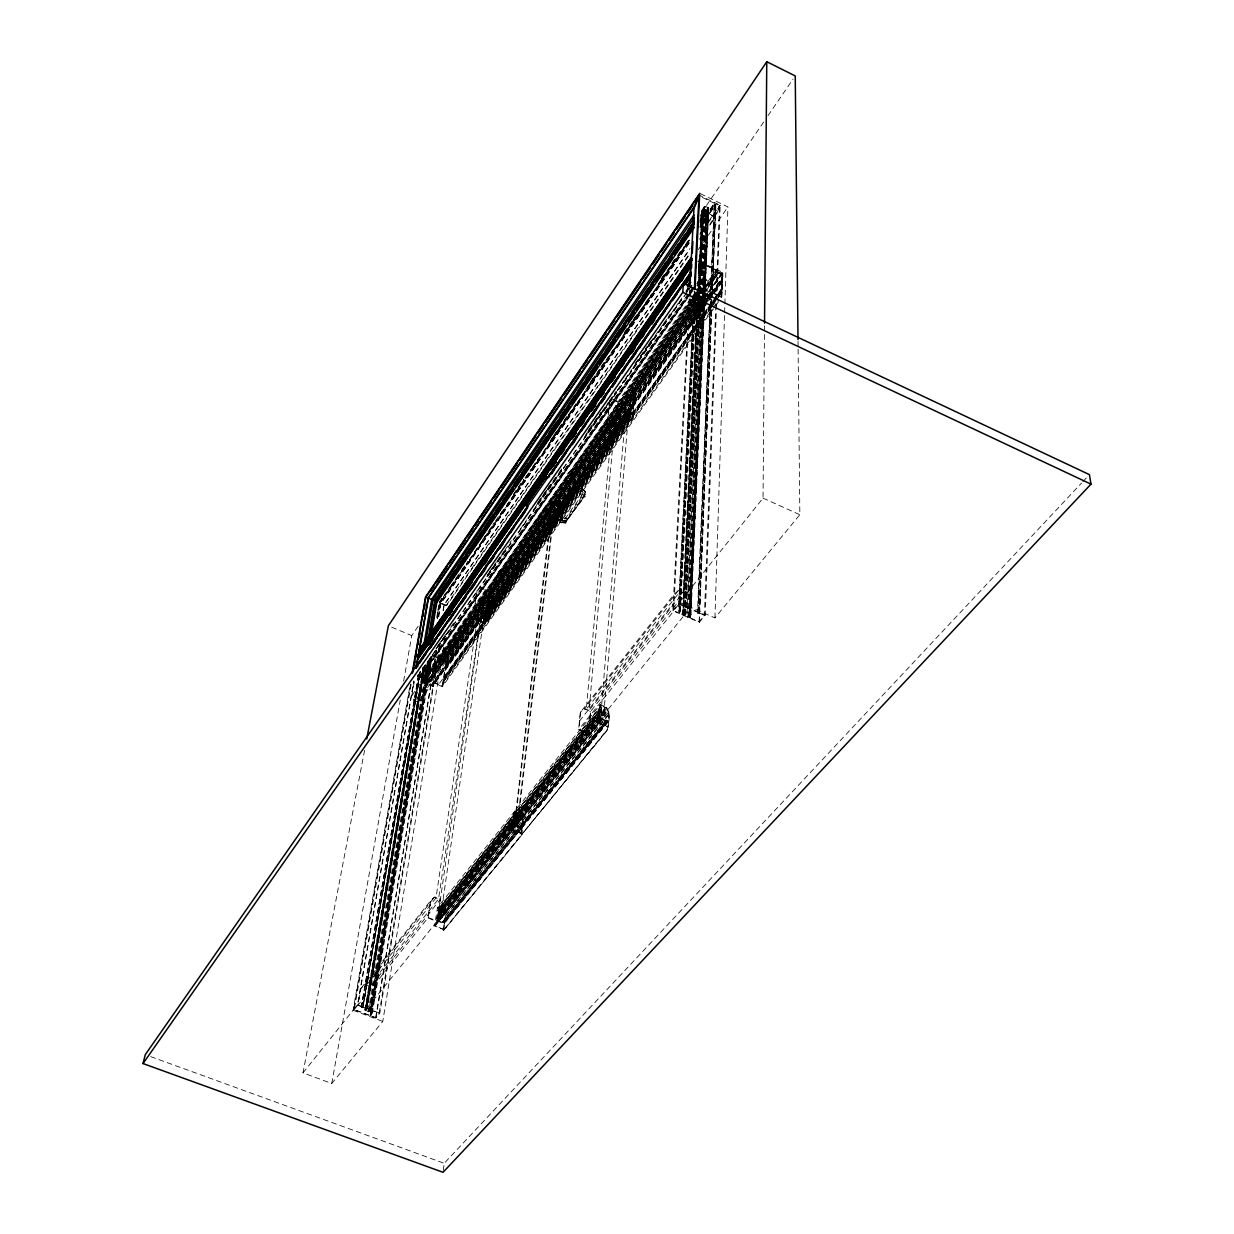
<?xml version="1.0" encoding="UTF-8"?>
<svg xmlns="http://www.w3.org/2000/svg" width="1234" height="1234" viewBox="0 0 1234 1234"><rect width="100%" height="100%" fill="white"/><g stroke="black" fill="none" stroke-linecap="round" stroke-linejoin="round"><path stroke-width="0.75" stroke-dasharray="5 3.75" d="M429.895 682.124L428.321 680.767L696.562 302.392M798.105 349.222L799.848 514.732L714.933 617.895L679.518 602.47L763.028 498.12L764.448 332.779M764.463 330.851L764.525 323.169M714.933 617.895L724.543 314.485M724.605 312.572L727.937 206.957L699.709 193.352M720.841 274.133L720.857 273.917A5.568 2.838 35 0 1 721.52 273.192L445.042 662.319A4.689 3.178 35.7 0 1 445.767 661.486M698.305 300.417L718.296 272.19L721.335 274.195M721.905 274.457L721.15 296.607L717.648 301.312M711.478 292.551L721.612 297.332L721.905 293.013M721.844 292.72L721.936 291.872M721.89 291.594L721.983 290.746M721.983 290.437L722.013 289.604M722.029 289.296L722.276 282.062M722.214 281.784L722.168 280.781M722.26 280.658L722.384 278.699M722.399 278.406L722.414 277.588M722.43 277.28L722.569 273.1M712.959 304.412L722.198 291.27L443.222 682.171M713.005 303.286L722.245 290.144L443.361 680.921M722.414 287.969L443.7 678.561M722.63 281.568L722.414 287.676L443.962 677.497M707.792 301.297L722.569 280.349L444.903 670.725M722.692 279.316L445.073 669.476M722.893 273.717L722.785 276.786L433.581 683.004L442.358 686.644L720.641 298.859M722.908 273.1L445.752 663.398L442.327 660.9M719.036 272.22L698.66 301.389M441.571 660.56L440.862 659.187L715.843 270.277L716.877 271.727M701.298 211.893L705.077 206.556L708.007 207.759L690.099 617.802L699.123 621.72L704.429 615.226L715.967 301.852M716.044 299.924L719.515 205.723L715.859 203.965L700.064 227.257M689.667 289.897L672.838 610.799L699.354 622.322L705.262 615.087L716.337 311.107M716.414 309.194L716.692 301.497M716.753 299.569L720.193 205.291L698.999 195.095M700.418 224.372L715.088 203.595L699.262 613.853L711.802 307.713M699.262 613.853L711.663 299.075L711.509 306.865M711.74 297.163L715.304 204.119M699.123 621.72L711.37 308.639M711.879 297.271L715.859 203.965L712.404 292.35M699.354 622.322L711.679 307.636M711.756 305.724L711.987 299.97L711.879 305.801M712.28 292.288L715.211 217.462L720.193 205.291L700.48 233.843M702.532 197.548L714.316 203.224L697.441 613.067L698.752 613.545M710.182 308.161L697.966 613.298L714.594 203.764M710.152 306.957L710.568 298.566M710.537 297.348L714.316 203.224L700.141 223.832M704.198 262.24L698.29 271.11L704.352 262.225L705.786 262.888L698.243 273.408M702.84 305.677L688.88 617.386L702.347 305.986M702.609 298.643L706.542 212.001L708.085 207.806M705.169 213.729L707.205 213.621L707.792 211.569L689.343 617.972L702.609 305.322M702.778 303.579L706.804 211.338M702.917 303.749L707.051 211.862M703.334 304.906L689.359 617.987L689.42 616.429M703.272 304.058L703.75 295.312M703.658 294.494L707.483 210.783M689.96 616.661L703.581 305.6M703.673 303.672L704.012 295.99M704.09 294.078L707.714 211.508L700.079 222.629M700.711 217.924L703.982 213.158L702.038 211.137L703.102 209.302L684.762 615.643L687.924 617.015L690.516 614.979L703.951 305.029M704.12 303.209L704.383 295.435M704.552 293.584L708.239 207.219L704.491 206.464A2.129 2.005 76.8 0 0 704.198 206.957L699.416 293.229M690.099 617.802L704.306 300.849M704.46 300.063L704.799 292.381M704.876 290.468L708.347 208.438M690.531 617.262L704.429 305.322M704.521 303.394L708.609 209.086A2.129 2.005 76.8 0 0 708.763 208.515L708.239 207.219L699.801 219.853M690.963 615.18L704.768 300.757M704.845 298.844L705.092 293.06M705.185 291.131L708.779 208.315M699.431 303.086L685.04 614.146L686.736 612.696L690.516 614.979M699.585 302.022L699.956 294.34M700.033 292.427L703.796 209.009L704.737 206.834M697.827 301.512L682.911 615.18L684.5 615.519L685.348 614.47L704.198 206.957M685.194 614.47L699.755 304.428M699.848 302.5L700.202 294.818M700.295 292.89L704.491 210.15L703.55 211.538M684.762 615.643L685.934 614.193L700.141 303.302M700.249 302.5L700.588 293.692M700.696 292.89L704.568 207.142M687.06 612.774L701.051 304.736M701.575 293.183L705.509 206.556L701.375 212.772M691.148 614.686L687.323 612.45L701.298 303.78M701.39 301.867L705.725 206.016L701.39 212.356M703.488 263.073L705.74 264.061L699.061 273.593M687.924 617.015L701.93 305.153M702.007 303.225L702.362 295.528M702.439 293.599L706.079 212.742M688.834 617.401L702.146 305.245M702.239 303.333L706.28 212.85M370.694 1010.091L429.663 659.234M698.799 261.068L698.86 259.603L700.588 260.42L698.382 263.567M696.747 308.623L683.173 592.567L589.065 710.429L614.625 424.234M695.39 300.078L680.196 613.499L682.726 614.594L697.534 302.731M697.626 300.803L697.997 293.106M698.089 291.178L701.93 210.335L703.442 208.808M697.858 299.646L698.182 293.815M698.506 286.18L702.069 210.474M682.726 614.594L697.95 301.466M698.028 299.553L698.305 293.8M698.675 286.134L702.3 209.425M682.88 615.164L698.336 301.651L415.272 700.943M698.429 299.739L698.691 293.985M698.783 292.072L702.686 209.549M684.793 615.118L683.759 615.072L698.413 303.178M699.138 287.769L703.55 209.595M698.999 293.8L683.944 615.627L437.33 920.41L600.973 716.645M699.123 292.134L702.763 210.675M684.716 614.439L698.737 303.333M699.184 293.738L698.922 302.423L429.663 682.047M699.369 292.844L703.133 209.317M684.5 615.519L699.03 303.795M699.123 301.867L699.477 294.17M694.002 299.893L678.901 604.12L673.671 610.66L678.253 612.65L694.233 290.962M694.11 297.965L694.387 292.196M694.202 301.482L679.363 612.265M695.683 292.489L679.425 613.128L694.819 291.224M694.727 299.893L678.947 612.666M694.819 297.98L695.097 292.227M679.394 612.311L694.649 301.682M695.498 299.8L695.76 292.396M696.207 292.612L680.196 613.499M689.883 299.152L673.625 611.154L578.623 729.772L588.479 733.875L590.438 711.617L684.993 593.369L678.438 590.5L674.52 593.862L580.227 712.496L578.623 729.772M689.976 297.224L690.377 289.342M563.12 515.75L561.671 522.908L565.866 522.846L565.018 522.738L585.055 496.176L580.844 491.842M626.656 412.434C631.839 411.647 627.905 420.347 632.348 418.048L632.764 412.958M520.532 827.027L443.361 922.106M697.195 301.96L442.883 660.869L445.844 662.596M522.105 827.736L608.069 721.936L607.498 729.14L521.365 835.002L607.992 729.356L609.21 714.07L606.141 707.653L599.847 705.015L598.305 723.325L608.532 726.98L609.596 713.607L606.511 707.19L600.233 704.537L437.206 907.916L442.96 910.168L445.443 916.291L443.561 929.449L434.553 925.947L437.499 907.53L443.268 909.782L445.752 915.921L443.592 930.945M479.286 621.381L484.314 623.509L487.908 620.563L488.957 608.778L487.631 620.933L633.119 417.863L634.893 391.317L634.153 390.931L632.795 418.311L629.494 420.655L624.08 418.203L626.502 396.345M369.598 1010.43L368.657 1011.649L365.279 1010.091L423.74 667.023M629.309 419.236L628.168 417.832L628.414 414.855L625.839 413.683L550.349 520.671L550.549 518.943L625.561 413.344L628.723 414.778M600.958 714.671L436.497 918.806L437.438 919.176L605.894 710.661L604.49 710.074L604.321 712.141L436.08 920.564L435.324 925.685L605.4 715.504L606.264 711.632L608.701 713.946L608.161 720.857L521.905 826.61L608.053 720.887M605.894 710.661L604.737 707.067L437.854 914.471L514.686 818.713L514.748 816.276M632.132 404.042L632.456 406.387M632.24 406.279L633.273 406.757M633.458 389.851L632.687 399.446L626.332 396.762L624.404 417.74L629.818 420.192L633.119 417.863M633.011 398.983L633.782 389.389M632.733 404.243L632.903 400.664L627.103 397.996M633.057 406.649L481.09 620.717L483.327 621.658M440.631 916.23L483.389 621.226L632.841 412.156L633.289 406.557M634.43 391.101L635.001 389.898L633.967 389.281M603.796 714.085L628.091 418.681L629.587 419.483L628.553 414.701M628.291 420.115L628.384 418.928M695.853 301.312L427.566 680.505L424.82 679.039L426.486 669.044M598.814 723.463L600.233 704.537M515.226 814.131L437.715 910.754L601.128 707.175L600.943 709.38L515.288 816.692L600.835 710.661L600.711 709.319L515.596 815.859M625.823 403.271L626.687 403.765M625.098 417.323L626.008 413.76M626.625 401.466L626.918 398.104M604.49 710.074L436.373 918.62L436.682 916.476L600.649 712.758L600.511 711.709M515.164 817.803L600.835 710.661M601.128 707.175L601.251 705.601L515.226 813.036L600.434 706.881M625.283 418.742L625.376 417.57M601.004 712.913L625.499 414.069M627.042 403.857L627.227 401.806M555.655 524.712C552.338 525.823 554.853 517.092 552.94 521.812L628.245 414.778M550.349 520.671L625.407 415.04L625.561 413.344M550.642 520.794L625.839 413.683M690.608 298.844L617.864 402.037L615.797 425.375L610.398 422.923L607.73 417.863L609.226 401.821M612.218 423.154L586.289 709.257L680.258 591.302M601.297 716.923L600.865 718.281M580.597 712.033L578.993 729.309L588.849 733.412L590.808 711.154L584.546 708.532L580.227 712.496M609.55 401.358L608.053 417.416L610.722 422.475L616.121 424.912L618.188 401.574L609.889 397.795M601.452 714.98L605.4 715.504M585.055 494.294L565.851 521.843L560.035 520.887L565.851 521.843L585.147 495.297M560.143 519.884L566.051 520.979L585.255 494.294L584.607 490.839L585.487 491.888L584.453 490.839L585.456 491.888L566.391 518.419L566.082 520.702M561.671 522.908L559.928 522.059L562.241 522.676L581.723 495.497L582.926 489.034L580.427 488.463M557.629 505.076L558.755 495.374M557.197 510.321L557.506 506.711L551.922 504.228M557.922 504.66L559.048 494.957M557.799 509.488L558.184 506.094M559.311 497.086L560.066 496.87L557.336 523.648L554.02 526.116L548.806 523.833L550.595 508.732M521.458 827.536L443.978 922.569L521.55 827.49L522.337 820.672C518.342 812.836 520.841 827.412 515.257 821.875M556.333 524.203L556.642 518.912M557.012 518.295L557.66 512.619L556.411 512.326M559.542 497.071L560.221 495.482M559.835 496.654L558.971 495.266M521.766 835.094L523.509 819.9L520.748 813.622L514.732 811.185L512.403 830.359M517.57 820.903L552.122 525.021L553.557 525.761L553.68 524.681M518.743 813.916L519.73 817.448L518.388 816.908L517.91 821.042L514.563 819.7L514.455 818.651M552.261 526.44L552.4 525.252M552.524 524.172L552.724 520.995L549.84 519.73L481.43 616.059L481.461 617.895L550.102 520.069L552.57 521.149L552.23 524.157L554.159 524.928L553.125 523.339L553.434 520.208M518.249 820.07L552.724 524.188M553.171 520.316L552.817 523.324L553.881 524.697M519.406 813.083L520.393 816.615L519.067 816.075L518.588 820.209L515.241 818.867L515.133 817.818L600.742 711.771M552.863 525.607L553.002 524.419M553.279 525.53L553.387 524.666M520.131 826.364L606.095 719.977M556.38 512.203L557.028 510.244M557.336 505.493L558.447 495.79M548.806 523.833L551.367 502.639L557.506 505.184M551.66 502.223L548.204 524.666L553.418 526.949L556.735 524.481L559.095 496.855L558.555 512.264M513.066 829.526L513.683 824.358M513.915 822.384L514.177 820.224M549.238 523.756L549.331 522.908M550.364 514.269L551.089 509.673M514.964 816.337L438.193 912.127L515.056 815.566M549.361 525.175L549.516 523.987M549.639 522.908L549.84 519.73M550.009 519.807L549.639 521.257M551.336 507.745L551.737 504.336M514.902 819.823L549.809 524.003L549.053 522.661L550.41 523.17L515.565 818.99M549.917 523.139L550.271 520.146M515.349 817.88L515.257 816.723M601.004 708.609L515.442 815.427M549.963 524.342L550.102 523.154M550.595 518.959L549.654 521.828M551.644 510.12L551.891 508.053M551.922 506.912L552.616 503.426M550.858 519.298L549.948 522.059M551.968 509.179L551.182 508.855M551.135 517.74L550.133 517.524M551.305 516.336L550.349 515.704L550.009 517.354L625.067 411.801M552.246 509.287L552.493 507.22M629.371 418.372L483.481 622.661L484.916 620.841L483.512 620.363L631.854 412.11L483.682 618.851L552.416 521.087M551.058 503.056L548.498 524.249L553.711 526.532L557.028 524.064L557.614 509.411M514.917 824.806L515.519 824.065M515.581 823.973L515.704 822.97M443.268 1170.495L444.209 1163.307L1081.539 483.065M482.648 613.591L482.602 612.65M361.053 988.233L430.759 900.542L434.707 896.917L440.476 899.17L370.508 986.676L364.971 984.562L361.053 988.233L358.138 1005.047L428.198 917.572L430.759 900.542M442.281 922.384L519.745 826.564L442.188 922.415L437.762 920.518M488.248 606.202L487.954 608.377L489.188 608.671M490.222 592.166L488.818 601.914L482.91 599.616M489.096 601.529L490.484 591.796M488.818 606.372L489.219 602.747L483.836 600.434M444.302 922.631L445.273 915.859L522.337 820.625M488.371 614.347L491.363 592.659M491.626 592.274L489.497 609.118M483.512 620.363L483.944 617.355L481.676 616.383L550.102 520.069M441.988 909.288L441.757 910.846L443.037 911.34L441.633 913.083M484.623 620.841L484.499 621.705L483.389 621.226M481.877 605.709L482.772 599.662M481.183 612.851L480.952 614.47L549.408 518.187M481.97 607.544L481.399 611.385L488.294 614.378M483.034 599.277L481.522 606.218M437.715 910.754L514.563 813.869M480.72 619.19L437.268 921.104L366.837 1008.332M481.013 619.19L481.245 617.648M481.676 616.383L480.689 621.473L634.014 406.665M482.247 613.421L485.702 589.513L479.502 586.875M483.389 606.341L483.697 604.274M483.682 618.851L483.898 617.339M478.329 612.002L436.003 897.92L366.513 985.148M477.142 590.207L474.689 606.465L476.926 611.401L481.97 613.545L485.425 589.898L477.681 586.597M437.931 920.132L604.444 713.329L604.321 712.141M422.984 668.751L364.863 1010.014L368.565 1011.895L370.185 1010.877L429.386 659.172M442.296 685.595L445.952 662.751M442.512 686.598L446.569 662.411M446.754 661.254L446.461 662.257M438.363 917.232C443.654 922.43 441.016 910.368 444.764 914.595L521.781 819.376M364.585 750.303L302.978 1072.886L331.745 1083.467L382.771 1021.459L445.058 637.808M443.037 660.822L443.577 660.807A3.131 2.129 35.6 0 1 446.538 661.717L446.322 662.735M432.44 654.76L371.835 1016.137L375.676 1017.587L379.177 1013.315L439.998 643.269M433.165 685.903L433.689 682.695M410.613 684.16L353.618 1009.597L375.923 1018.004L379.825 1013.222L440.507 643.423M375.676 1017.587L436.79 648.344M443.052 610.475L443.993 604.783L689.991 248.481M375.923 1018.004L437.037 648.498M443.299 610.599L444.24 604.907L689.528 249.7M433.227 682.047L432.64 685.672L706.11 301.667M411.138 684.284L354.266 1009.52L370.215 1015.52L430.28 657.768M437.576 614.239L438.81 606.264M370.215 1015.52L430.527 657.506M437.206 618.141L439.767 602.547M431.684 656.503L371.187 1015.875L430.99 656.272M437.376 618.249L439.952 602.639M370.802 1015.459L431.206 656.287M437.592 618.311L440.122 603.102L689.282 240.969M427.566 680.505L695.775 300.88M438.409 616.63L440.584 603.303L689.821 241.216M438.81 616.784L440.831 603.441L689.667 242.003M365.279 1010.199L367.208 1008.702L425.375 665.728M423.709 681.893L424.218 678.87M424.388 678.052L425.792 669.522L422.645 668.103M425.946 668.843L686.505 297.841M368.148 1011.787L427.288 662.504M369.552 1010.661L427.92 661.964M369.213 1011.464L428.321 660.822M369.598 1011.602L429.016 658.108M370.863 1010.677L370.015 1010.538L429.139 659.157M436.682 617.509L437.638 611.817M437.947 609.92L439.227 602.346M420.007 671.604L362.811 1007.7L420.701 671.759M423.632 666.992L365.418 1008.641L366.807 1008.749L425.082 665.481M365.495 1010.785L423.956 666.992M424.727 665.45L366.544 1009.119M366.436 1009.659L424.912 665.512M417.971 675.384L418.156 674.319M362.38 1007.468L361.284 1007.129L418.789 673.132M361.253 1007.083L418.65 674.967M361.732 1007.299L419.19 673.255M420.254 671.604L362.811 1007.7L420.486 671.79M353.618 1009.597L357.474 1004.8L413.776 680.983M354.266 1009.52L357.721 1005.216L414.022 681.168M701.807 304.397L418.773 702.393L413.914 700.388L411.863 695.529L414.377 681.075M302.978 1072.886L353.078 1010.291L409.565 688.032M331.745 1083.467L400.248 700.125M403.641 681.153L411.77 635.603L418.311 626.07M538.055 518.573L538.456 521.982M705.046 290.16L707.113 291.517M538.055 518.558L540.569 512.449L543.623 509.349M706.542 212.001C705.447 214.577 701.051 210.983 703.827 209.07M707.838 212.078L700.202 223.184M562.272 517.54L562.704 516.444M582.325 494.14L581.862 495.25M520.285 825.824L606.65 720.008L520.717 826.178L521.334 826.718L607.221 720.887L606.681 720.27M443.422 922.693L521.026 827.073M364.863 1010.014L365.341 1008.101L363.212 1007.283M699.755 238.748L715.057 216.629L719.515 205.723L699.832 234.229M698.29 293.044L424.681 679.996L427.874 681.307L717.864 271.727L716.861 271.094L701.421 293.677L716.985 271.696M519.591 826.687L514.917 825.438L437.931 920.765L514.84 825.345M498.891 571.419L495.682 578.576L495.945 582.047M561.439 515.01L559.928 522.059M579.733 495.189L581.029 487.939L585.487 491.888L584.561 490.808M702.023 210.135L704.383 206.618M701.544 212.68L763.645 122.058M767.995 115.688L793.061 79.115M700.249 215.503L703.858 209.919M703.334 211.43L704.105 210.15M700.804 216.104L704.074 211.338L705.246 211.909M700.773 216.675L704.043 211.909M699.771 220.408L705.216 212.464M700.619 220.007L708.239 208.916M553.326 436.065L557.675 429.617M558.755 428.152L562.025 423.401M590.315 382.247L594.695 375.738M624.173 332.702L631.808 321.611M632.811 320.285L636.081 315.534M661.223 278.807L665.589 272.452M672.006 263.258L676.355 256.919M700.002 222.629L707.946 210.968L707.822 213.158L715.057 216.629M439.643 601.544L441.834 598.367M513.251 494.633L523.663 479.316M550.271 440.785L558.971 428.121M564.031 420.578L568.396 414.223M587.276 386.936L599.261 369.521M601.128 366.606L605.493 360.251M624.296 333.087L639.536 310.922M661.301 279.239L665.666 272.915M666.746 271.326L676.556 257.073M677.636 255.484L680.906 250.733M439.443 602.47L442.713 597.703M443.145 597.086L449.685 587.554M450.78 585.965L460.606 571.681M461.701 570.093L464.971 565.342M482.432 539.937L486.798 533.597M487.893 532.008L494.433 522.476M495.528 520.887L502.068 511.37M513.637 494.556L523.895 479.625M524.99 478.036L531.546 468.504M532.625 466.93L539.181 457.398M550.734 440.6L557.722 430.419M558.817 428.83L576.278 403.425M585.641 389.821L594.834 376.447M595.929 374.858L614.47 347.88M622.738 335.864L639.582 311.369M640.662 309.78L651.583 293.908M658.123 284.375L684.315 246.291M685.41 244.702L688.68 239.936M439.489 602.871L452.585 583.852M456.133 578.808L460.498 572.375M461.593 570.864L468.133 561.269M474.689 551.829L494.34 523.17M500.865 513.745L505.246 507.297M506.326 505.817L531.453 469.198M532.548 467.609L542.374 453.325M543.423 451.86L569.275 414.146M569.614 413.776L576.216 404.104M577.25 402.67L613.329 350.132M614.362 348.713L684.87 246.044M685.286 245.581L688.649 240.599M439.69 602.932L460.637 572.561M461.593 571.188L468.257 561.485M469.352 559.897L494.402 523.478M500.881 513.976L505.277 507.652M506.341 506.033L531.499 469.552M532.548 467.917L576.247 404.382M577.389 402.839L689.312 240.075M700.202 224.249L713.9 204.242M441.016 601.467L460.637 572.946M461.717 571.357L468.257 561.856M469.352 560.267L505.323 507.976M506.403 506.403L542.374 454.112M543.469 452.523L689.513 240.214M700.141 225.174L714.409 204.212M699.879 226.701L715.118 204.551M689.204 243.083L440.831 603.441M700.125 227.226L715.442 204.983M446.23 605.308L689.914 252.97M443.993 604.783L446.723 605.493L473.023 567.486M474.134 565.897L556.318 447.109M557.413 445.536L597.966 386.936M599.061 385.347L639.598 326.748M640.693 325.159L690.007 253.88M699.879 239.627L715.211 217.462L702.825 211.184M698.274 249.7L727.937 206.957M698.351 264.23L701.205 260.883M698.598 264.323L701.236 261.284M698.752 264.631L701.452 260.667L698.629 259.325M698.398 265.341L701.714 260.605M698.938 265.125L701.498 261.515M698.413 266.328L701.714 261.593M698.444 266.374L701.745 261.639L703.025 262.302M698.614 267.392L703.025 261.084L706.187 262.919L698.444 273.948M698.706 267.577L703.118 261.269M698.614 268.611L703.365 261.577M698.814 268.734L703.858 262.024L698.336 269.907L703.951 262.117M698.614 271.187L704.815 263.629L699.292 271.511M537.885 502.469L542.374 495.929M543.407 494.587L550.04 485.132M588.695 429.956L593.153 423.478M594.217 422.074L600.85 412.619M635.094 363.768L639.505 357.32M640.616 355.886L647.233 346.291M648.344 344.857L651.66 340.121M685.903 291.27L688.078 288.016M450.734 627.134L454.05 622.399M489.404 571.974L496.037 562.519M497.024 561.223L503.765 551.475M504.752 550.194L511.37 540.739M537.87 502.948L557.629 474.427M558.848 473.008L562.164 468.288M588.834 430.126L593.245 423.817M594.356 422.244L600.973 412.788M601.914 411.585L608.532 402.13M609.642 400.556L616.275 391.116M635.032 364.338L662.643 324.958M663.738 323.385L670.37 313.93M686.042 291.44L688.248 288.278M698.567 273.424L705.925 263.058M437.731 645.86L446.569 633.258M487.445 574.951L497.395 560.76M536.281 505.508L550.41 485.116M585.764 434.692L601.236 412.634M635.479 363.783L654.622 336.913M686.305 291.286L688.757 287.815M436.018 648.76L451.274 627.088M486.952 576.355L505.385 549.917M533.335 510.197L558.385 474.334M558.755 473.964L562.056 468.982M584.16 437.731L616.244 391.81M617.355 390.237L623.957 380.704M625.083 379.208L631.685 369.676M632.749 368.426L670.37 314.5M671.419 313.297L678.114 303.471M679.147 302.268L682.525 297.163M686.474 291.656L689.158 287.707M436.142 649.022L448.297 631.685M486.998 576.509L499.153 559.172M500.264 557.598L503.58 552.878M520.162 529.232L526.795 519.776M527.89 518.203L550.009 486.674M551.104 485.101L557.737 475.63M558.848 474.057L562.164 469.336M584.268 437.808L600.85 414.161M601.961 412.588L608.593 403.132M609.704 401.559L616.337 392.103M617.432 390.515L624.065 381.059M625.175 379.486L631.808 370.03M632.903 368.457L682.649 297.517M687.076 291.209L689.282 288.062M699.231 273.871L705.863 264.415M417.586 675.908L684.207 295.836M685.101 294.479L691.58 285.27M698.367 275.568L706.11 264.539M691.904 285.424L417.863 676.016L424.203 678.793M417.616 676.371L419.005 676.942L693.616 286.165M419.005 676.957L688.186 294.155M689.282 292.566L693.709 286.273M687.6 296.314L692.043 289.959M697.565 282.123L700.912 277.357M696.763 283.65L701.205 277.341L709.303 281.306L701.236 292.473M689.174 294.618L420.038 677.373L419.174 677.019M690.284 293.044L694.711 286.751L419.868 677.312L423.956 679.147M425.823 669.63L693.076 289.62M697.056 284.406L701.498 278.051L701.066 287.769L704.29 289.589M692.922 290.653L426.671 668.921L433.165 671.589M697.364 284.344L701.791 278.036L709.211 281.506M485.702 589.513L422.799 678.746L418.311 676.895M691.703 297.301L699.385 286.396M411.863 695.529L691.287 299.368M692.397 297.81L695.729 293.09M696.84 291.517L700.341 286.843M423.74 678.916L700.727 286.967M698.166 290.669L423.972 679.224L423.463 682.248L700.249 290.468M700.742 287.028L697.241 285.841M424.82 678.931L697.719 292.381M697.519 293.461L424.465 680.119L424.126 682.078L694.079 300.124M722.553 279.162L432.779 686.305L423.586 682.479L696.053 297.039M697.164 295.466L700.496 290.746M695.174 298.597L698.521 293.846M426.177 668.288L433.103 671.142L695.282 300.664M695.698 299.924L699.724 294.386M700.141 293.63L716.352 270.878M433.041 671.558L700.418 293.97M696.3 300.263L700.742 293.985M701.066 293.522L716.861 271.094M696.516 300.587L700.974 294.155M441.726 660.514L695.899 301.482M697.009 299.924L700.326 295.219M413.914 700.388L477.203 611.015L474.967 606.079M490.407 592.058L692.675 306.726L689.744 301.605M697.241 301.404L702.115 294.556M703.226 292.982L717.664 272.606L721.797 275.089M442.805 661.439L697.349 301.96M698.274 300.957L718.882 272.39M443.407 660.992L697.997 301.944M698.891 300.587L719.098 272.174A3.733 1.897 35 0 1 722.414 273.516L722.553 273.593M429.478 681.523L698.737 301.836M699.848 300.278L703.195 295.558M429.432 681.739L698.737 302.052M699.848 300.479L703.179 295.774M699.477 301.821L703.951 295.558M429.771 682.093L704.198 295.605M698.321 304.011L430.342 681.492A1.774 1.219 35.6 0 0 427.411 680.196M699.431 302.438L703.889 296.16M417.431 701.837L699.848 304.042M700.434 303.07L705.416 296.222M706.018 295.204L721.967 273.362M445.289 662.751L722.785 272.436L698.459 260.898M481.183 617.787L549.917 521.581M706.264 298.134L702.917 302.854L706.419 298.119M707.375 296.576L710.722 291.856M701.961 304.382L433.381 682.001L442.158 685.641L712.203 309.102M707.529 296.561L710.877 291.856L721.967 296.839M482.479 613.622L551.058 516.414M433.442 683.05L710.213 294.155M704.583 302.638L445.659 666.129M705.709 301.065L710.167 294.803M711.278 293.245L722.769 277.079L445.474 667.286M706.774 300.618L711.231 294.355M712.342 292.797L722.738 278.205L432.471 686.166M706.619 302.793L445.088 669.568M444.888 670.633L722.569 281.491M628.414 414.855L484.206 617.231L484.067 619.838M483.959 618.959L552.23 522.584M484.036 618.82L631.422 412.063M631.993 412.773L484.052 619.854M722.353 287.692L438.332 684.963M443.777 678.654L711.925 303.718M713.051 302.145L716.414 297.44M717.54 295.882L722.368 289.111L443.515 679.733M443.592 679.826L711.879 304.844M443.407 680.998L711.787 305.909M713.159 307.575L716.676 302.854M721.612 297.332L722.198 292.227L443.176 682.093M615.781 405.785C614.069 408.701 609.133 414.809 612.095 417.91M364.971 984.562L434.707 896.917M678.438 590.5L584.176 708.995L590.438 711.617M498.906 571.404L501.019 569.738M579.425 721.103L674.072 602.47M368.981 986.089L438.564 898.923L482.34 606.125M570.355 484.237L574.134 477.188L574.566 472.607M672.838 610.799L678.669 603.503L705.262 615.087M438.795 908.039L515.411 812.574L515.719 814.733M514.779 817.972L438.008 913.391L514.809 817.602M515.442 817.139L600.804 711.031M514.686 818.713L437.715 914.055M438.07 915.227L604.614 708.64M436.435 918.204L606.511 707.19M604.429 710.846L438.039 917.294L606.002 709.226M437.869 920.225L605.909 711.833M366.112 1009.026L366.992 1008.61L366.421 1009.304M434.553 925.947L604.228 715.643M598.305 723.325L608.532 726.98M434.939 925.608L512.588 829.402L521.997 833.197L521.319 834.03L511.909 830.235L514.069 812.018L520.069 814.455L522.83 820.733L521.087 835.912L443.207 930.883L520.995 835.958M512.665 829.433L598.397 723.371M435.232 925.716L605.524 715.149M608.084 712.666L522.445 818.543C518.712 814.317 521.458 826.302 516.074 820.595M608.701 713.946L523.015 819.839L521.288 834.894L607.899 729.387M445.443 916.291L609.596 713.607M369.105 1010.661L369.876 1009.705L367.208 1008.702M369.568 1010.492L371.403 1010.06M688.186 617.123L688.788 616.337M442.636 921.752L520.208 826.842M521.35 826.456L607.529 720.363L521.334 826.718M443.916 922.508L521.149 827.351M521.828 826.533L607.73 720.702M697.411 613.005L697.904 612.388L678.901 604.12M443.561 929.449L434.862 925.577M582.417 488.895L581.168 488.032M562.38 522.506L560.097 522.26M1082.85 481.661L1088.11 476.046M683.158 614.054L687.323 612.45M683.621 614.254L684.685 614.378M441.649 913.129L440.954 916.353L437.762 915.104M615.812 405.77L617.926 404.891M604.459 713.375L604.151 714.239L600.649 712.758M570.339 484.252L568.365 484.916M541.865 523.386C544.672 521.627 549.207 514.131 546.863 510.768M556.92 523.386C552.493 525.9 556.812 517.401 551.567 518.342M496.7 581.893L498.49 582.263M442.358 660.637L441.726 660.344M573.532 472.483L573.856 472.313M566.344 483.435L568.164 484.438M619.915 406.557L618.064 405.03M620.579 406.248L620.27 406.418M612.295 417.91L613.822 417.632M546.662 510.753L544.888 510.938L544.163 509.735M538.641 521.982L541.078 522.661M504.012 571.08C501.976 572.175 501.343 569.799 501.76 570.972M496.13 582.062L496.747 581.785M499.184 583.42L503.457 577.605L504.212 571.126M573.255 472.591L571.435 471.573M488.942 601.652L483.188 599.23M557.768 504.768L551.799 502.176M559.172 494.849L560.221 495.42M558.586 495.682L559.634 496.253M565.851 522.83L564.169 522.676L565.897 522.815L566.313 518.588L564.632 518.45L566.313 518.558L565.079 517.354L566.36 518.45L564.941 518.342L566.344 518.511M632.78 399.091L626.656 396.299M633.582 389.743L634.677 390.345M424.141 678.16L418.033 675.6M490.654 591.672L491.61 592.181M585.009 496.253L583.574 496.161L584.993 496.284L584.176 495.358L585.055 496.176M561.886 520.517L565.959 520.841M561.64 522.46L563.321 522.599M490.438 592.058L491.348 592.567M600.958 718.281L515.411 824.358M370.277 1010.924L371.573 1010.445L379.177 1013.315M620.779 406.248C623.895 408.701 617.37 422.892 614.378 417.894L614.733 418.727M150.718 1056.628L444.209 1163.307M353.078 1010.291L382.771 1021.459M357.474 1004.8L379.825 1013.222M357.721 1005.216L361.577 1006.682M437.792 916.754L436.851 916.399L513.683 820.98L514.655 821.381M428.198 917.572L444.07 923.587L521.35 828.461L513.113 825.145M515.318 820.548L514.347 820.147L599.786 714.039L600.804 714.471M514.054 822.584L515.041 822.985M513.39 823.433L514.362 823.818M513.776 824.312L522.028 827.628L607.976 721.828L599.354 718.219M521.658 833.613L512.249 829.819L514.408 811.602L520.409 814.039L523.17 820.317M433.844 682.649L442.62 686.289M423.925 682.171L433.026 685.95M422.537 667.594L425.715 668.921M391.702 627.196L411.77 635.603M599.585 716.491L600.603 716.923M606.619 719.993L520.038 826.394L515.596 824.605L601.236 718.574L605.879 720.517M433.088 655.439L446.646 661.115M432.147 655.547L446.384 661.455M482.88 612.403L486.551 613.977M488.001 614.995L487.523 620.286C483.126 622.985 487.615 614.455 482.448 615.427M487.723 615.103L487.091 614.64M477.203 611.015L482.247 613.159M481.059 614.64L481.877 614.979M481.43 616.059L484.252 617.247L630.913 411.662L626.949 409.858M484.314 618.064L630.975 411.755L484.33 618.049M441.494 603.272L446.723 605.493M439.227 602.794L446.492 605.94M479.563 620.995L484.592 623.124M482.263 605.724L483.08 606.064M699.848 613.236L704.429 615.226M550.441 514.362L557.521 517.478M551.922 515.349L555.732 517.015M549.84 515.21L556.92 518.311M551.32 516.182L555.146 517.848M549.747 516.537L550.595 516.892M549.531 518.357L550.379 518.727M550.549 518.943L553.48 520.224M552.801 521.812L628.121 416.274M550.349 523.602L552.662 524.62M551.212 503.009L558.184 506.033M558.231 511.987L558.323 512.773M550.487 509.472L551.32 509.843M582.664 491.595L580.952 490.839L585.255 494.294M763.028 498.12L799.848 514.732M625.653 418.017L628.06 419.113M612.882 399.77L617.864 402.037M625.391 408.84L632.749 412.187M625.345 410.151L626.224 410.552M626.486 410.984L551.552 516.552L551.598 515.303M620.193 409.21A4.18 1.08 -65.4 0 1 618.126 415.534A4.18 1.08 -65.4 0 1 616.738 414.069A4.18 1.08 -65.4 0 1 620.193 409.21L620.872 409.518A4.18 1.08 -65.4 0 1 618.805 415.858A4.18 1.08 -65.4 0 1 617.432 414.393A4.18 1.08 -65.4 0 1 620.872 409.518M625.206 411.955L626.07 412.357M692.675 306.726L698.305 309.364M696.747 285.193L700.449 286.689M701.159 262.055L703.688 263.228M698.12 261.407L722.43 272.945M697.75 261.685L715.843 270.277M707.946 210.968L708.609 209.086L699.863 221.873L707.313 211.322L707.221 212.896M571.234 471.079C567.023 471.866 564.401 479.44 565.11 483.481M613.714 417.601L614.609 418.449M571.543 471.851L571.357 471.234M606.141 707.653L609.21 714.07M520.748 813.622L523.509 819.9M568.242 484.761L568.041 484.098M541.14 522.969L540.97 522.306M798.028 341.525L798.089 347.294M704.074 289.265A2.113 1.095 34.9 0 1 705.848 289.28A2.113 1.095 34.9 0 1 707.545 290.9M521.427 828.569L520.609 835.726L443.129 930.775L444.147 923.695L521.427 828.569M440.168 899.555L436.975 921.489L427.889 917.957L430.45 900.928L434.399 897.288L440.168 899.555M546.06 510.984L546.06 511.03M585.456 491.888L584.5 490.839L585.471 491.888M544.179 519.807A3.98 0.987 -66.3 0 0 546.23 513.637A3.98 0.987 -66.3 0 0 543.083 518.079A3.98 0.987 -66.3 0 0 544.179 519.807M544.842 520.085A3.98 0.987 -66.3 0 0 546.893 513.93A3.98 0.987 -66.3 0 0 543.747 518.373A3.98 0.987 -66.3 0 0 544.842 520.085M501.498 579.98A3.872 0.941 -66.8 0 0 503.534 573.933A3.872 0.941 -66.8 0 0 500.557 578.129A3.872 0.941 -66.8 0 0 501.498 579.98M502.145 580.258A3.872 0.941 -66.8 0 0 504.182 574.211A3.872 0.941 -66.8 0 0 501.205 578.407A3.872 0.941 -66.8 0 0 502.145 580.258M571.373 481.445A4.057 1.033 -66 0 0 573.424 475.229A4.057 1.033 -66 0 0 570.185 479.825A4.057 1.033 -66 0 0 571.373 481.445M572.052 481.754A4.057 1.033 -66 0 0 574.103 475.522A4.057 1.033 -66 0 0 570.848 480.119A4.057 1.033 -66 0 0 572.052 481.754"/><path stroke-width="1.5" d="M764.525 323.169L766.777 61.7L795.236 75.937L798.012 339.597M694.326 289.049L698.999 195.095L425.853 597.117L412.603 672.808M694.973 289.388L699.709 193.352L425.514 597.04L412.233 672.869M689.744 282.216L689.976 277.943M689.991 277.635L690.037 276.817M690.053 276.509L690.084 275.676M690.099 275.383L690.145 274.55M690.161 274.257L690.361 273.285M690.222 273.13L690.546 267.053M690.562 266.745L690.608 265.973M690.624 265.665L690.67 264.816M690.685 264.523L690.716 263.706M690.731 263.413L690.932 262.456M690.793 262.287L690.963 259.233M689.868 286.057L694.002 207.281L698.999 195.095M691.256 267.007L691.348 265.109M691.379 264.508L691.611 260.004M691.086 276.077L691.287 272.236M691.487 268.38L691.688 264.539M692.289 253.001L692.891 241.463M693.585 228.012L694.079 218.387M143.021 1063.554L682.788 292.288L683.281 283.326L1089.437 474.643L1090.979 484.144L443.037 1172.3L143.021 1063.554L145.288 1054.654L690.577 272.621M528.121 501.127L526.687 501.019L527.643 501.575L526.656 501.081L526.316 503.534L545.119 476.525L545.413 474.149L546.785 474.072L545.366 474.149M526.363 503.256L526.64 501.112L527.581 501.744L526.656 501.081L527.674 502.223L526.64 501.112M430.512 635.402L436.296 601.297M431.422 634.261L437.129 600.588L439.304 597.41M425.9 641.418L433.041 599.724L694.48 217.292M428.352 638.379L434.815 600.464L694.326 221.426M429.123 636.682L435.371 599.94M429.555 637.037L435.664 601.035L425.853 597.117M429.633 636.867L435.756 600.85L508.84 494.186M430.327 635.325L435.556 600.773M423.555 646.539L431.699 599.153L694.017 214.963M416.028 668.041L428.26 597.672L694.002 207.281M419.174 650.966L416.12 668.304M419.622 648.961L428.507 597.796L694.68 206.849L697.889 199.044M417.478 665.712L417.724 666.946M414.454 665.373L415.102 661.594M415.765 657.815L416.429 654.035M418.079 644.58L418.742 640.801M419.406 637.022L420.069 633.227M423.046 616.213L423.709 612.434M424.373 608.655L425.02 604.876M366.745 738.981L388.355 625.792L766.777 61.7M694.171 227.457L436.805 602.485L435.263 600.634L694.418 222.259M430.681 590.932L433.936 586.15M436.096 582.972L446.924 567.038M449.083 563.861L454.498 555.886M456.657 552.709L465.326 539.968M467.485 536.775L472.9 528.815M475.075 525.622L478.314 520.856M480.473 517.663L491.302 501.744M493.477 498.551L498.891 490.592M501.05 487.399L517.293 463.506M519.452 460.328L535.695 436.435M537.854 433.242L543.269 425.283M545.443 422.105L561.671 398.212M563.845 395.019L580.088 371.125M582.247 367.948L587.662 359.973M589.821 356.796L606.064 332.902M608.223 329.709L614.717 320.161M616.892 316.968L640.708 281.938M642.868 278.745L650.457 267.593M652.616 264.415L659.11 254.852M661.27 251.674L666.684 243.7M668.859 240.522L674.273 232.563M676.433 229.37L685.101 216.629M687.261 213.436L692.675 205.476M434.63 600.418L436.805 597.241M438.98 594.063L447.68 581.353M449.855 578.175L455.3 570.231M457.475 567.054L463.999 557.506M466.19 554.328L482.509 530.497M484.684 527.304L493.384 514.593M495.559 511.416L501.004 503.472M503.179 500.294L509.704 490.746M514.054 484.391L519.499 476.447M521.673 473.27L528.198 463.737M530.373 460.56L546.708 436.713M548.883 433.535L556.488 422.414M559.758 417.647L565.203 409.688M567.378 406.51L574.998 395.389M578.252 390.623L583.697 382.679M585.872 379.501L603.287 354.065M605.462 350.888L610.892 342.944M613.082 339.751L620.687 328.63M623.957 323.863L629.402 315.919M631.577 312.742L639.197 301.605M642.451 296.839L647.896 288.895M651.151 284.128L666.391 261.87M669.661 257.104L678.361 244.394M680.536 241.216L684.885 234.861M688.156 230.095L692.505 223.724M509.596 493.091L632.302 314.022M633.011 312.989L694.187 223.693M442.574 592.644L451.289 579.934M453.464 576.756L457.829 570.401M461.1 565.635L467.64 556.102M471.99 549.747L476.355 543.392M479.625 538.626L486.15 529.093M488.34 525.915L494.865 516.383M499.23 510.028L504.675 502.084M506.85 498.906L513.39 489.374M517.756 483.018L523.201 475.075M528.646 467.131L531.916 462.364M536.281 456.009L541.726 448.065M544.996 443.299L553.711 430.589M555.886 427.411L560.251 421.056M563.522 416.29L570.046 406.757M574.412 400.402L578.761 394.047M583.127 387.692L588.572 379.748M590.747 376.571L597.287 367.038M601.652 360.683L607.097 352.739M612.542 344.795L615.812 340.029M620.178 333.674L625.623 325.73M631.068 317.786L634.338 313.02M638.688 306.664L644.148 298.721M647.418 293.954L653.943 284.422M658.308 278.066L662.658 271.711M669.198 262.179L672.468 257.412M676.834 251.057L681.183 244.702M685.549 238.347L690.994 230.403M440.291 596.408L456.642 572.576M458.817 569.398L467.547 556.688M469.722 553.511L494.788 516.969M496.963 513.791L513.313 489.96M515.504 486.782L540.569 450.225M542.744 447.047L568.905 408.917M572.175 404.15L597.241 367.609M599.416 364.431L615.766 340.599M617.941 337.422L625.576 326.3M628.846 321.534L634.291 313.59M636.466 310.413L653.912 284.992M656.087 281.815L671.342 259.572M674.612 254.806L692.058 229.385M419.128 650.179L691.364 257.644L419.282 650.133M418.928 651.321L691.626 258.307L419.452 650.966M419.205 651.321L691.765 258.477M420.686 649.346L474.396 571.959M477.681 567.224L495.22 541.942M497.41 538.795L506.171 526.162M508.377 523L514.948 513.529M518.234 508.778L525.9 497.734M528.106 494.572L611.401 374.55M614.686 369.799L632.224 344.533M634.415 341.371L643.176 328.738M645.367 325.591L651.953 316.105M655.239 311.369L662.905 300.309M665.095 297.163L691.75 258.754M425.175 643.778L432.856 632.718M434.43 630.667L440.137 622.553M440.523 621.674L442.713 618.512M444.903 615.35L453.834 602.67M454.174 602.254L459.881 594.125M460.267 593.245L462.457 590.083M467.331 583.296L473.563 574.242M481.09 563.228L484.53 558.447M487.06 554.884L495.497 542.667M498.243 538.872L504.259 530.034M509.596 522.167L515.565 513.822M520.563 506.372L526.532 498.027M529.34 493.739L537.5 482.247M540.307 477.944L546.261 469.614M549.068 465.311L557.228 453.819M562.38 446.322L568.411 437.823M568.812 436.882L576.957 425.406M581.97 417.94L590.747 405.307M593.415 401.713L596.701 396.978M598.413 394.248L601.698 389.512M604.598 385.718L610.475 376.879M615.334 370.138L621.597 361.053M624.327 357.305L632.548 345.258L629.402 350.055M637.885 337.391L641.325 332.625M646.662 324.758L652.292 316.829M657.629 308.963L661.069 304.196M666.391 296.33L674.535 284.869M677.358 280.534L680.798 275.768M686.135 267.901L691.765 259.988M425.591 643.732L428.877 638.996M445.181 615.365L448.621 610.583M492.335 547.449L495.621 542.713M512.079 519.036L515.365 514.3M531.808 490.608L535.093 485.872M551.552 462.179L554.837 457.444M571.28 433.751L574.581 429.016M582.402 417.925L585.687 413.189M649.146 321.642L652.431 316.907M668.89 293.214L672.175 288.478M688.618 264.786L691.904 260.05M691.148 261.793L418.326 654.791L691.287 261.963M691.086 262.904L418.125 655.948L691.225 263.073M691.025 264.014L417.925 657.105L691.163 264.184M417.724 658.293L690.963 265.171M417.74 658.262L691.102 265.325M417.524 659.419L532.193 494.356M534.368 491.502L543.191 478.561M544.256 477.28L690.917 266.251M417.601 659.388L532.317 494.526M535.541 489.898L541.124 481.877M545.428 475.676L691.055 266.405M429.432 643.115L432.733 638.379M449.238 614.671L452.539 609.935M551.536 467.701L555.948 461.393M571.342 439.258L575.738 432.933M581.245 425.036L584.546 420.3M591.148 410.814L595.544 404.49M602.146 395.019L604.351 391.857M610.938 382.37L615.35 376.046M621.951 366.56L624.142 363.413M630.744 353.927L632.949 350.764M641.742 338.116L643.947 334.954M661.547 309.672L663.753 306.51M681.353 281.229L683.543 278.066M428.229 645.32L432.625 638.996M449.13 615.288L452.431 610.552M464.539 593.168L472.252 582.109M484.345 564.725L487.646 559.974M544.996 477.527L526.193 504.536L526.964 506.418L526.085 505.385L526.949 506.033L526.131 505.354L544.826 478.514L546.184 478.931L544.873 478.422L545.212 476.648L526.378 504.536L545.089 477.651L547.85 477.867M550.364 469.892L556.071 461.547M561.377 454.097L564.678 449.346M571.465 439.427L575.877 433.103M581.183 425.637L584.484 420.902M591.271 410.984L595.667 404.659M600.989 397.194L604.29 392.458M611.987 381.399L615.288 376.648M631.793 352.939L635.094 348.204M651.598 324.496L654.899 319.76M429.478 643.685L432.779 638.95M552.724 466.699L556.025 461.948M572.53 438.255L575.831 433.504M592.335 409.811L595.636 405.061M416.521 665.974L527.751 506.526M549.716 475.013L690.716 272.899M416.182 667.178L527.489 507.405M551.644 473.054L590.145 417.601M592.305 414.763L609.935 389.25M690.516 273.747L612.095 386.412L618.851 376.925M416.321 667.131L419.868 662.056M422.059 658.894L439.659 633.69M442.944 628.97L450.641 617.941M452.847 614.794L459.434 605.339M461.639 602.192L479.224 576.988M481.43 573.841L511.107 531.299M513.313 528.152L527.597 507.668M552.878 471.434L561.686 458.832M563.876 455.685L570.478 446.23M572.669 443.083L581.461 430.481M583.667 427.334L590.268 417.879M592.459 414.732L599.061 405.276M601.251 402.13L610.043 389.528M624.342 369.043L641.927 343.839M644.133 340.692L650.719 331.236M654.02 326.516L661.717 315.488M663.923 312.325L670.509 302.885M673.81 298.15L681.507 287.121M683.698 283.974L690.654 274.025M419.514 663.26L426.177 653.496M429.417 649.084L437.175 637.747M439.319 634.908L442.667 629.864M449.222 620.733L456.966 609.38M460.328 604.737L465.758 596.778M470.108 590.793L476.756 581.029M480.057 576.293L485.564 568.427M489.913 562.426L494.356 555.824M499.554 548.482L505.354 540.06M510.814 532.502L514.146 527.458M520.702 518.311L525.144 511.709M551.598 473.979L553.742 470.74M561.501 459.788L565.835 453.418M571.404 445.613L576.833 437.654M581.229 431.36L585.626 425.051M591.132 417.169L596.624 409.302M601.004 403.302L605.431 396.7M612.002 387.538L616.429 380.936M621.905 373.362L625.222 368.334M631.793 359.187L636.22 352.585M639.197 348.451L645.012 339.967M651.598 330.82L656.01 324.218M662.612 314.763L664.817 311.616M672.576 300.664L676.911 294.278M682.402 286.411L690.87 274.426M430.666 647.464L435.062 641.156M461.454 603.349L465.866 597.04M471.203 589.312L474.658 584.438M481.26 574.998L485.656 568.689M491.163 560.807L494.464 556.087M499.677 548.636L503.256 543.484M572.545 444.225L574.751 441.078M592.351 415.873L594.557 412.711M602.254 401.682L605.555 396.962M683.636 285.1L690.593 275.151M684.531 284.684L690.392 276M684.608 284.668L690.531 276.169M690.346 277.141L685.564 284.252L690.485 277.295M687.539 285.363L690.099 281.707M687.677 285.532L690.238 281.876M687.461 287.013L690.747 282.324M549.223 474.18L549.408 476.864L545.119 476.525M435.988 600.418L437.021 601.174M682.788 292.288L1090.979 484.144M526.1 505.385L527.011 506.449M544.888 478.391L546.292 478.591L544.888 478.376M546.785 474.072L545.382 474.118L546.816 474.087M527.72 501.405L526.671 501.035L527.72 501.405M546.107 479.116L544.842 478.483L546.107 479.116M527.119 506.418L526.085 505.385L527.119 506.418"/></g></svg>
